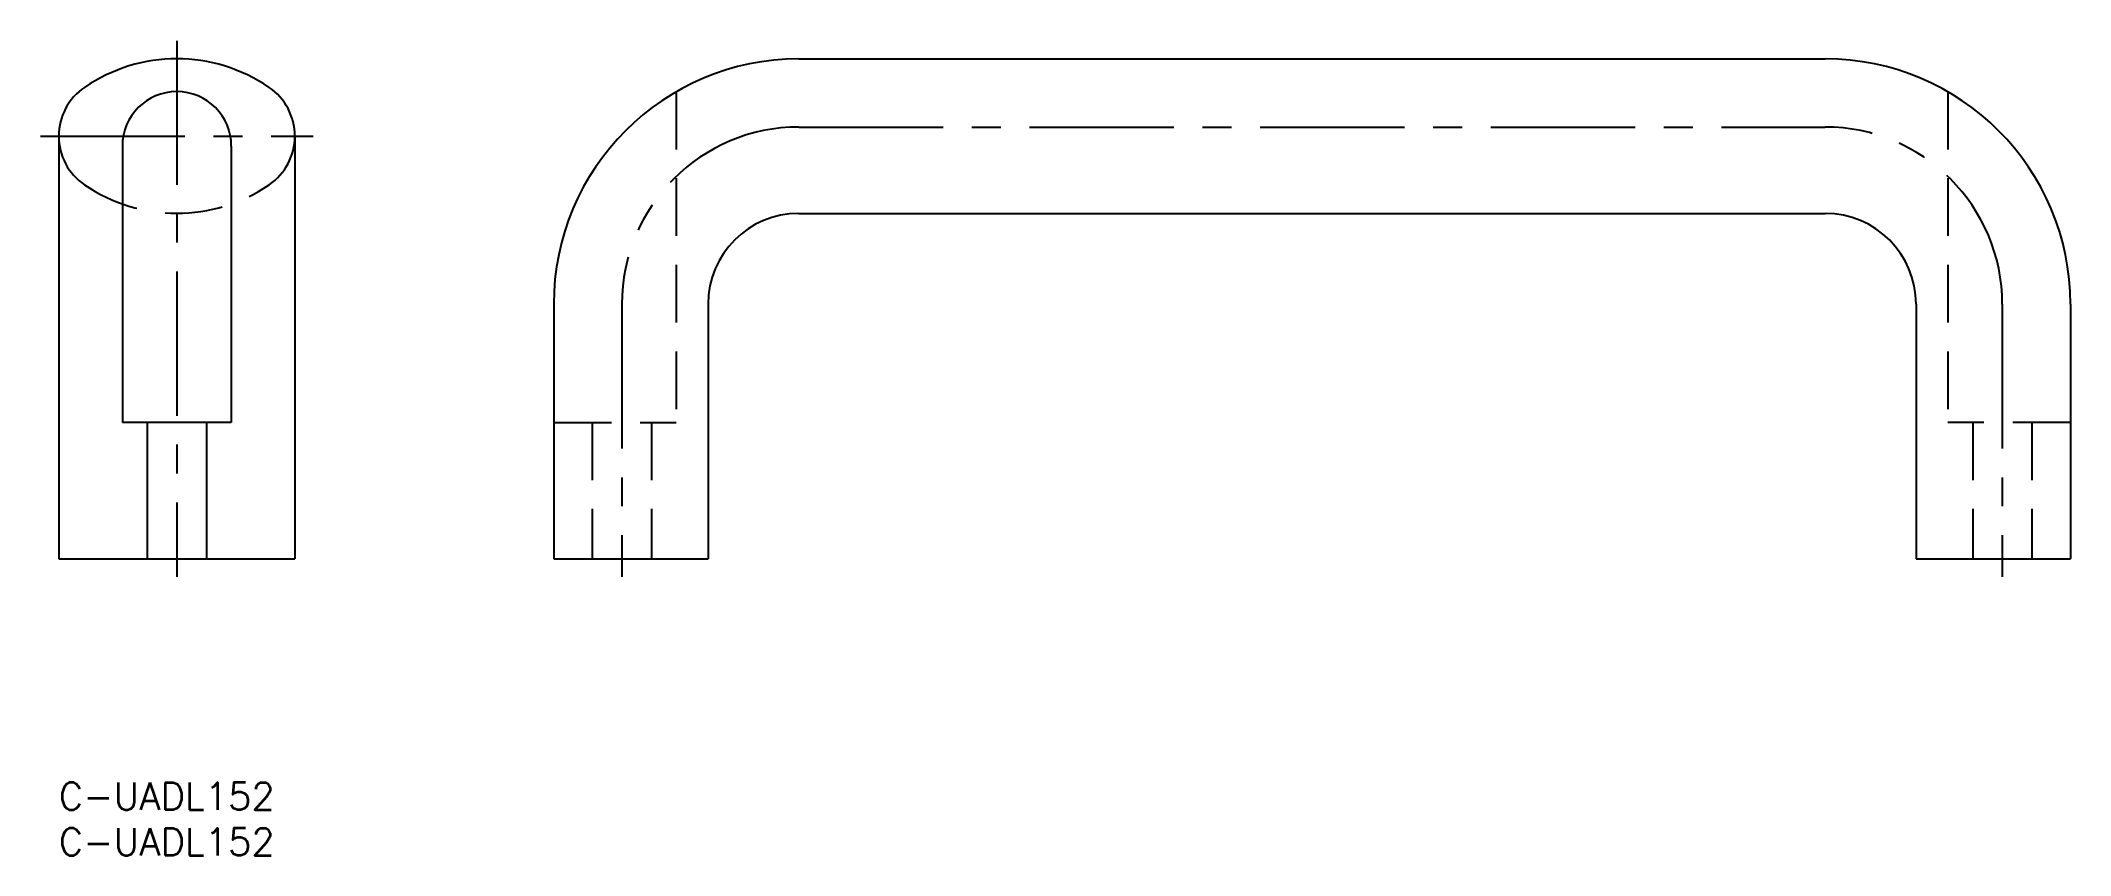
# Model space of a CAD drawing. Extents: x -2 to 222, y -8 to 82.
import ezdxf

# ---------------------------------------------------------------- set-up
doc = ezdxf.new("R2010")
doc.units = 0
doc.header["$LTSCALE"] = 0.5
doc.linetypes.add('CENTER', pattern=[50.8, 31.75, -6.35, 6.35, -6.35])
doc.linetypes.add('DASHED', pattern=[19.05, 12.7, -6.35])
doc.layers.get('0').update_dxf_attribs({"linetype": 'CONTINUOUS'})
doc.layers.add('CENTER', color=1, linetype='CENTER')
doc.styles.get("Standard").update_dxf_attribs({"font": 'txt.shx', "height": 3, "bigfont": 'bigfont.shx'})

# ---------------------------------------------------------------- blocks, each defined once
blk = doc.blocks.new('*U16')
at = {"color": 7, "linetype": 'CONTINUOUS'}
for p in [(0, -3), (0, -8)]:
    blk.add_text('C-UADL152', height=3, dxfattribs=at).set_placement(p)

msp = doc.modelspace()

# ---------------------------------------------------------------- linework, layer by layer
at = {"color": 7, "linetype": 'CONTINUOUS'}
for p, q in [((81.5, 79.64), (194.5, 79.64)), ((0, 71.14), (0, 24.64)), ((7, 70.03), (7, 39.64)), ((19, 70.03), (19, 39.64)), ((26, 71.14), (26, 24.64)), ((81.5, 62.64), (194.5, 62.64)), ((54.5, 52.64), (54.5, 24.64)), ((71.5, 52.64), (71.5, 24.64)), ((204.5, 52.64), (204.5, 24.64)), ((221.5, 52.64), (221.5, 24.64)), ((19, 39.64), (7, 39.64)), ((9.75, 39.64), (9.75, 24.64)), ((16.25, 39.64), (16.25, 24.64)), ((0, 24.64), (26, 24.64)), ((54.5, 24.64), (71.5, 24.64)), ((204.5, 24.64), (221.5, 24.64))]:
    msp.add_line(p, q, dxfattribs=at)
at = {"color": 3, "linetype": 'DASHED'}
for p, q in [((68, 76.03), (68, 39.64)), ((208, 76.03), (208, 39.64)), ((54.5, 39.64), (68, 39.64)), ((58.75, 39.64), (58.75, 24.64)), ((65.25, 39.64), (65.25, 24.64)), ((221.5, 39.64), (208, 39.64)), ((210.75, 39.64), (210.75, 24.64)), ((217.25, 39.64), (217.25, 24.64))]:
    msp.add_line(p, q, dxfattribs=at)
at = {"color": 7, "linetype": 'CONTINUOUS'}
for centre, radius, start, end in [((13, 61.61), 18.03, 55.6608, 124.3392), ((81.5, 52.64), 27, 90, 180), ((194.5, 52.64), 27, 0, 90), ((6.49, 71.14), 6.49, 124.3392, 180), ((13, 70.03), 6, 0, 180), ((19.51, 71.14), 6.49, 0, 55.6608), ((81.5, 52.64), 10, 90, 180), ((194.5, 52.64), 10, 0, 90)]:
    msp.add_arc(centre, radius, start, end, dxfattribs=at)
at = {"color": 3, "linetype": 'DASHED'}
for centre, radius, start, end in [((6.49, 71.14), 6.49, 180, 235.6608), ((19.51, 71.14), 6.49, 304.3392, 0), ((13, 80.68), 18.03, 235.6608, 304.3392)]:
    msp.add_arc(centre, radius, start, end, dxfattribs=at)
at = {"layer": 'CENTER', "color": 1, "linetype": 'CENTER'}
for p, q in [((13, 81.64), (13, 22.64)), ((81.5, 72.14), (194.5, 72.14)), ((-2, 71.14), (28, 71.14)), ((62, 52.64), (62, 22.64)), ((214, 52.64), (214, 22.64))]:
    msp.add_line(p, q, dxfattribs=at)
for centre, start, end in [((81.5, 52.64), 90, 180), ((194.5, 52.64), 0, 90)]:
    msp.add_arc(centre, 19.5, start, end, dxfattribs=at)

# ---------------------------------------------------------------- block references
at = {"color": 7, "linetype": 'CONTINUOUS'}
msp.add_blockref('*U16', (0, 0), dxfattribs=at)

doc.saveas('drawing.dxf')
